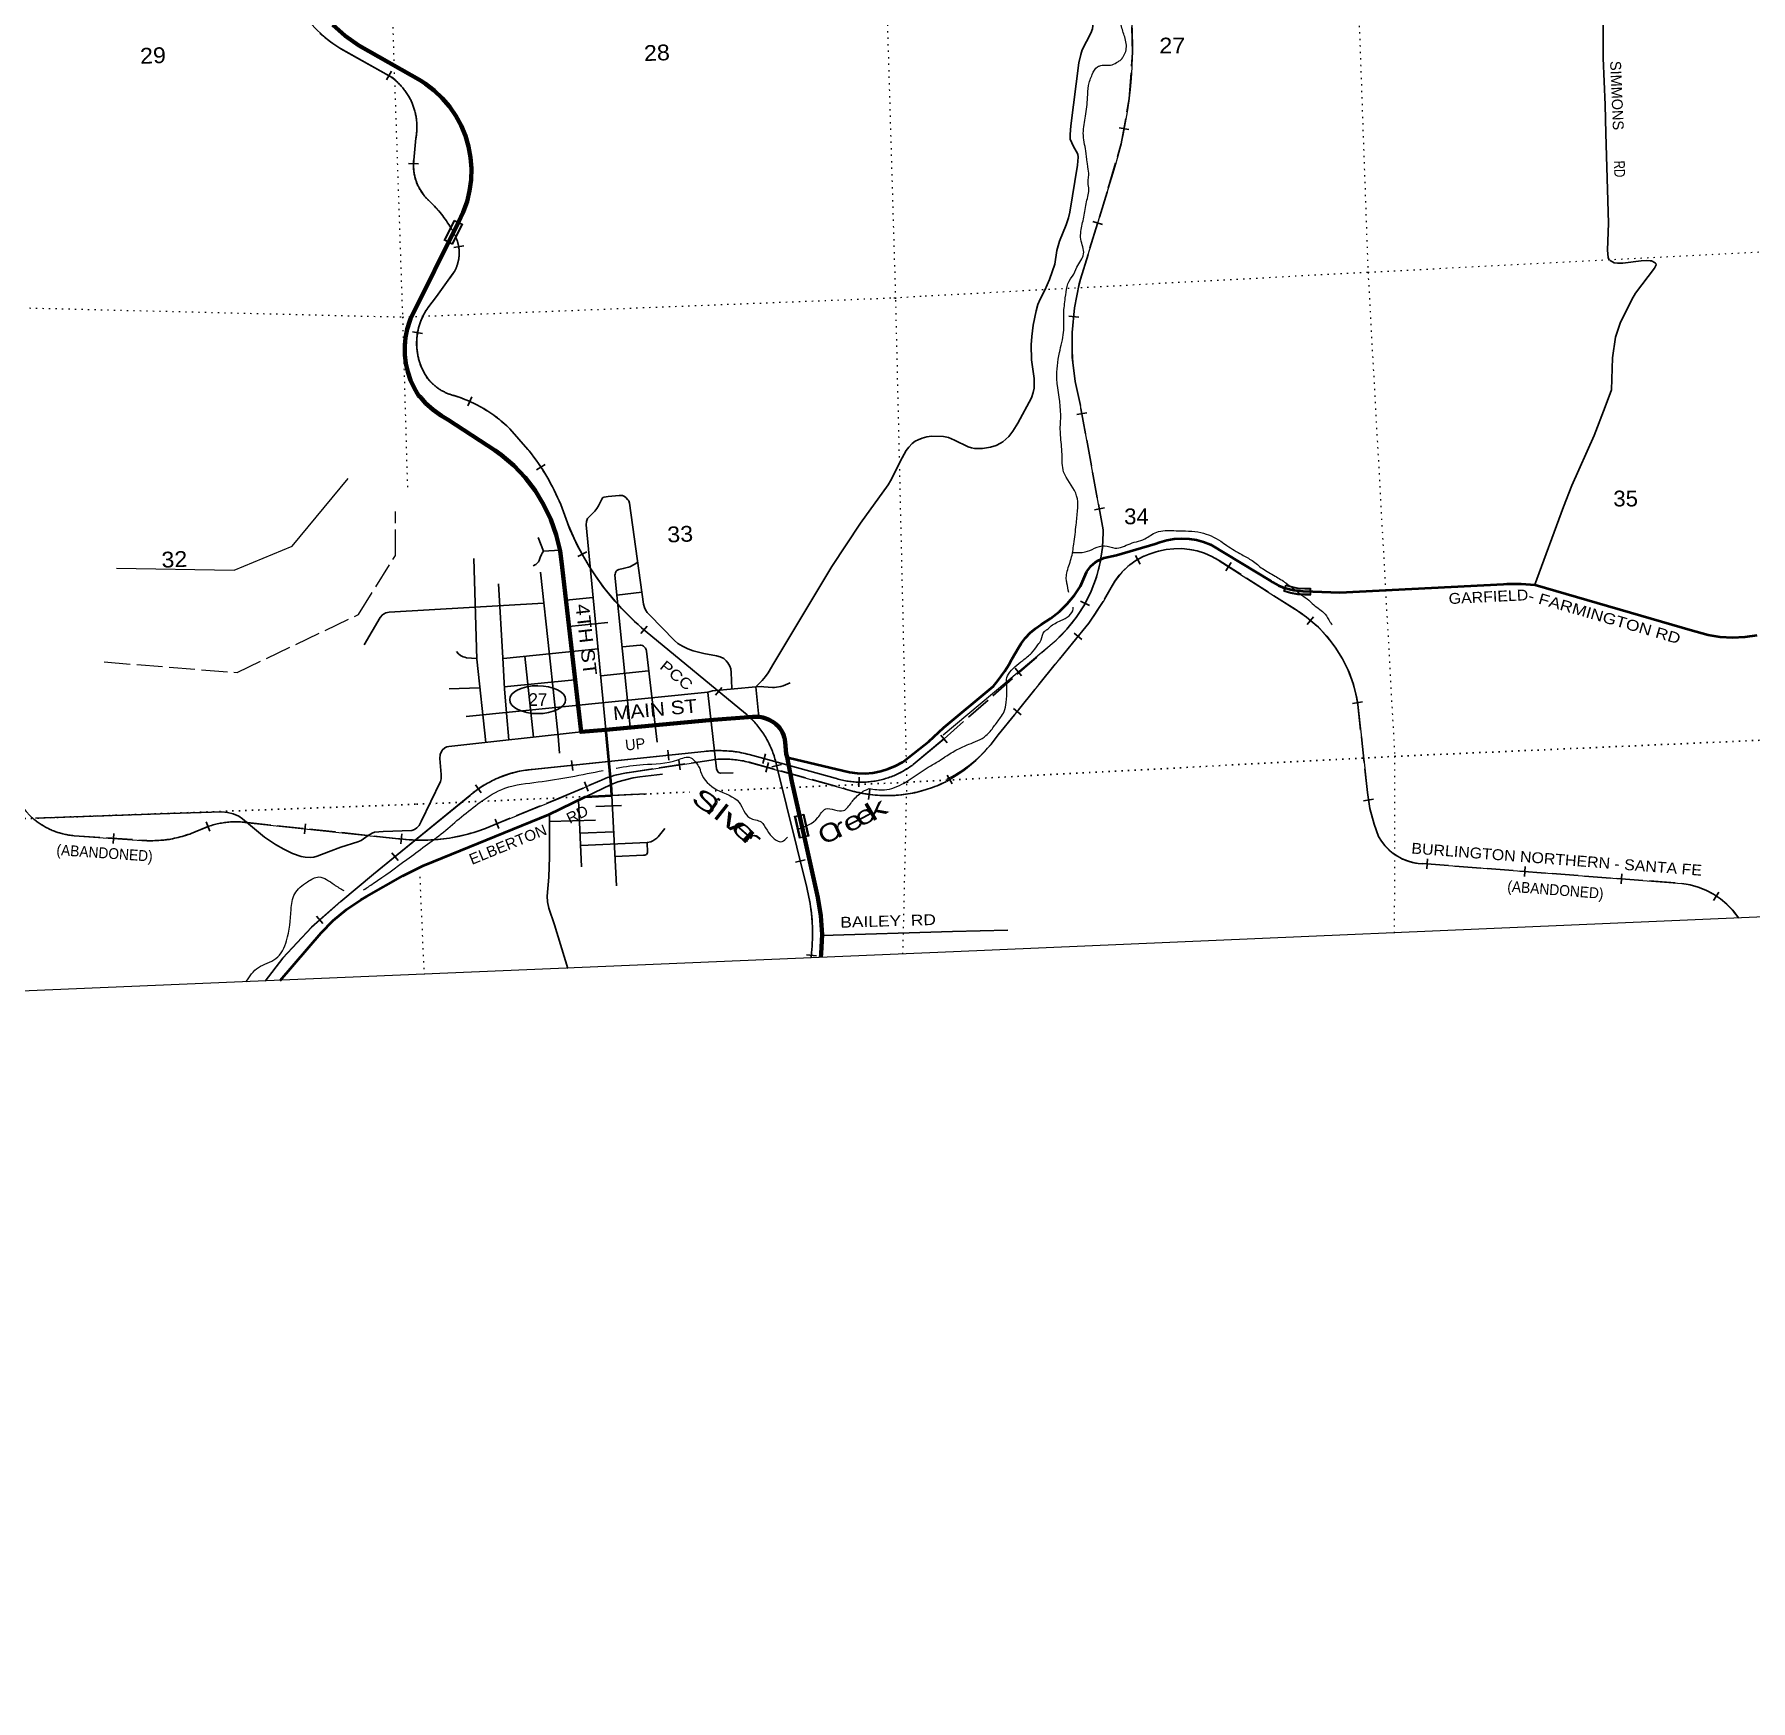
# Model space of a CAD drawing. Header units: feet. Extents: x 745759 to 1002271, y -170898 to 32007.
# Drawn here: x 960788 to 979799, y -170898 to -152439 of the extents above; entities that cross this region are included whole.
import ezdxf
from ezdxf.enums import TextEntityAlignment as Align

# ---------------------------------------------------------------- set-up
doc = ezdxf.new("R2010")
doc.units = ezdxf.units.FT
doc.header["$LTSCALE"] = 48
doc.linetypes.add('DOTTED', pattern=[1.5, 0.3, -1.2])
doc.linetypes.add('LONG_DASHED', pattern=[7.5, 6, -1.5])
for name, color, linetype, lineweight in [('17', 7, 'Continuous', 25), ('23', 7, 'Continuous', 70), ('26', 7, 'Continuous', 40), ('29', 7, 'Continuous', 25), ('34', 7, 'Continuous', 13), ('39', 7, 'Continuous', 13), ('4', 7, 'Continuous', 13), ('59', 7, 'Continuous', 13), ('6', 7, 'DOTTED', 25), ('61', 7, 'Continuous', 13), ('63', 7, 'Continuous', 25), ('7', 7, 'DOTTED', 13)]:
    doc.layers.add(name, color=color, linetype=linetype, lineweight=lineweight)
for name, color, linetype in [('27', 7, 'Continuous'), ('30', 7, 'Continuous'), ('41', 7, 'Continuous')]:
    doc.layers.add(name, color=color, linetype=linetype)

msp = doc.modelspace()

# ---------------------------------------------------------------- linework, layer by layer
at = {"layer": '17'}
msp.add_ellipse((966362.82, -159809.63), major_axis=(-309.24, 1), ratio=0.500121, dxfattribs=at)
at = {"layer": '23'}
for points in [[(967118.3, -160141.98), (966844.48, -160167.58), (966634.27, -158342.91), (966610.54, -158162.34), (966568.07, -157985.24), (966507.31, -157813.56), (966428.95, -157649.16), (966333.83, -157493.86), (966222.99, -157349.35), (966097.66, -157217.21), (965959.2, -157098.9), (965892.35, -157050.07), (965371.14, -156709.19), (965298.89, -156666.47), (965206.35, -156599.72), (965121.29, -156523.67), (965067.31, -156464.14), (965044.67, -156439.17), (965029.79, -156414.14), (964995.7, -156356.77), (964955.64, -156269.74), (964924.89, -156179), (964903.8, -156085.54), (964892.59, -155990.39), (964891.38, -155894.58), (964900.2, -155799.18), (964918.94, -155705.22), (964947.41, -155613.74), (964955.89, -155591.66), (965486.27, -154519.64), (965539.45, -154408.39), (965580.7, -154292.18), (965609.58, -154172.31), (965625.78, -154050.07), (965629.1, -153926.81), (965619.53, -153803.87), (965597.16, -153682.61), (965562.23, -153564.35), (965515.13, -153450.4), (965456.38, -153341.98), (965386.62, -153240.31), (965306.62, -153146.48), (965217.24, -153061.53), (965119.48, -152986.38), (965071.47, -152955.03), (964380.54, -152562.91), (964231.04, -152456.22), (964093.52, -152334.49)], [(969124.61, -160447.11), (969116.83, -160409.17), (969103.15, -160279.3), (969100.51, -160254.19), (969095.55, -160229.3), (969094.95, -160226.28), (969086.47, -160199), (969075.19, -160172.75), (969061.22, -160147.83), (969046.47, -160126.96), (969024.91, -160102.03), (968999.83, -160079.93), (968990.08, -160071.63), (968959.29, -160050.55), (968926.46, -160032.79), (968891.96, -160018.57), (968856.16, -160008.03), (968819.46, -160001.29), (968782.25, -159998.43), (968744.94, -159999.47), (968262.97, -160034.98), (967118.3, -160141.98)], [(969499.03, -162666.38), (969503.42, -162619.52), (969513.01, -162412.27), (969500.88, -162205.15), (969467.17, -162000.43), (969318.7, -161336.88), (969179.54, -160714.96), (969124.61, -160447.11)]]:
    msp.add_lwpolyline(points, dxfattribs=at)
at = {"layer": '26'}
for points in [[(970863.53, -160118.86), (971412.12, -159658.17), (971455.99, -159605.68), (971536.29, -159492.73), (971557.47, -159464.04), (971588.22, -159414.09), (971613.58, -159361.19), (971687.09, -159235.83), (971718.07, -159186.55), (971764.56, -159125.83), (971817.14, -159070.31), (971875.23, -159020.58), (971938.21, -158977.2), (971941.18, -158975.54), (972044.97, -158909.8), (972141.33, -158833.57), (972229.19, -158747.69), (972307.59, -158653.09), (972375.67, -158550.82), (972441.44, -158397.08), (972446.1, -158389.1), (972465.95, -158359.7), (972488.77, -158332.53), (972514.31, -158307.91), (972542.28, -158286.08), (972572.38, -158267.3), (972604.27, -158251.76), (972637.62, -158239.65), (972775.07, -158209.4), (973203.11, -158083.77), (973252.43, -158065.33), (973331.74, -158043.21), (973412.93, -158029.5), (973495.1, -158024.35), (973577.36, -158027.82), (973658.81, -158039.87), (973738.56, -158060.37), (973815.72, -158089.09), (974485.96, -158498.34), (974501.69, -158508.43), (974569.02, -158545.7), (974612.52, -158564.13), (974635.72, -158575.55)], [(979867.4, -159097.65), (979732.72, -159118.44), (979596.6, -159125.04), (979460.54, -159117.37), (979326.03, -159095.53), (979194.53, -159059.74), (979155.21, -159046.09), (977413.14, -158542.08), (977256.27, -158528.76), (977098.87, -158531.9), (977061.49, -158535.08), (975247.78, -158624.75), (974949.94, -158613.68), (974842.15, -158610.84), (974781.46, -158605.65), (974737.38, -158599.42), (974688.63, -158589.56), (974635.72, -158575.55)], [(963510.19, -162920.73), (963966.59, -162393.75), (964098.94, -162256.18), (964244.94, -162133.19), (964403, -162026.14), (964466.41, -161989.6), (964870.85, -161759.36), (965099.38, -161646.3), (965110.35, -161641.61), (966487.44, -161081.06), (966890.55, -160886.35), (967185.91, -160871.43), (967175.81, -160748.57), (967120.67, -160166.98), (967118.3, -160141.98)], [(969124.61, -160447.11), (969148.28, -160452.78), (969816.62, -160612.79), (969903.06, -160623.81), (969990.17, -160625.74), (970077.01, -160618.55), (970162.62, -160602.32), (970246.07, -160577.23), (970326.43, -160543.56), (970402.84, -160501.67), (970420.24, -160490.61), (970694.02, -160272.73), (970863.53, -160118.86)]]:
    msp.add_lwpolyline(points, dxfattribs=at)
at = {"layer": '29'}
for p, q in [((967535.98, -158749.92), (967380.63, -157632.24)), ((966899.05, -157872.74), (967118.3, -160141.98)), ((968980.1, -159404.11), (969620.23, -158335.34)), ((967219.09, -158429.21), (967387.37, -160115.14)), ((966972.28, -158677.11), (966678.24, -158708.72)), ((967239.79, -158651.78), (967516.08, -158620.2)), ((966428.52, -158741.58), (964719.43, -158840.54)), ((967600.9, -158870.49), (967877.29, -159155.31)), ((966709.72, -158997.83), (967139.04, -158954.55)), ((967031.76, -159246.25), (965984.76, -159352.26)), ((967301.06, -159222.5), (967497.14, -159205.81)), ((967569.54, -159272.93), (967685.2, -160278.49)), ((966220.57, -159328.38), (966315.41, -160225.52)), ((967060.77, -159546.57), (967591.76, -159489.64)), ((965719.44, -159678.56), (965381.04, -159689.35)), ((966773.84, -159588.45), (965992.92, -159667.49)), ((968778.96, -159667.22), (968811.53, -159999.47)), ((968247.97, -159728.36), (968343.5, -160574.2)), ((965378.66, -160327.52), (966844.48, -160167.58)), ((966891.2, -160886.04), (967175.81, -160748.57)), ((966816.82, -160921.51), (966846.96, -161662.91)), ((967008.69, -160991.21), (967292.38, -160982.32)), ((967185.91, -160871.43), (967569.62, -160854.22)), ((967185.91, -160871.43), (967235.59, -161872.73)), ((966493.12, -161076.21), (966492.74, -161157.42)), ((966492.74, -161157.42), (967002.78, -161142.6)), ((966831.16, -161288.69), (967203.99, -161273.72)), ((966839.39, -161424.25), (967574.02, -161393.43)), ((967220.33, -161546.86), (967535.44, -161533.36)), ((969512.43, -162422.48), (970959.14, -162379.2)), ((970959.14, -162379.2), (971568.9, -162362.51))]:
    msp.add_line(p, q, dxfattribs=at)
for points in [[(978195.43, -153539.58), (978185.21, -153220.33), (978163.38, -152702.49), (978163.01, -151958.71), (978060.43, -149698.99)], [(972571.57, -151710.67), (972537.94, -151992.36), (972514.15, -152316.1), (972508.2, -152380.37), (972490.36, -152425.59), (972395.19, -152611.27), (972379.72, -152661.26), (972357.12, -152754.09), (972266.71, -153453.94), (972259.57, -153549.16), (972260.17, -153580.08), (972262.55, -153599.12), (972278.6, -153642), (972295.26, -153672.94), (972347.6, -153768.15), (972351.17, -153799.1), (972342.84, -153887.18), (972257.19, -154410.87), (972241.73, -154472.76), (972215.57, -154548.93), (972142.99, -154729.85), (972114.44, -154834.58)], [(978212.69, -154829.52), (978223.37, -154531.6), (978195.43, -153539.58)], [(970725.89, -156890.64), (970857.03, -156893.65), (970912.94, -156905.55), (970980.75, -156936.49), (971133.02, -157007.91), (971169.9, -157019.81), (971203.21, -157026.95), (971290.05, -157026.95), (971379.27, -157012.67), (971442.32, -156993.62), (971491.09, -156969.82), (971514.88, -156953.16), (971580.31, -156893.65), (971624.33, -156836.52), (971680.24, -156746.06), (971831.32, -156465.17), (971851.54, -156408.04), (971862.25, -156358.06), (971861.06, -156250.93), (971832.51, -156046.21), (971827.75, -155879.59), (971834.89, -155786.76), (971851.54, -155660.59), (971883.67, -155501.1), (971902.7, -155432.07), (971927.68, -155374.93), (971980.02, -155274.96), (972032.36, -155155.94), (972089.46, -154984.55), (972114.44, -154834.58)], [(978186.87, -156567.34), (978258.19, -156378.26), (978267.7, -156021.2), (978301.01, -155792.68), (978353.36, -155640.33), (978480.65, -155376.09), (978524.66, -155307.07), (978734.03, -155030.94), (978751.88, -154992.84), (978748.31, -154978.57), (978739.98, -154969.04), (978701.92, -154950), (978685.26, -154947.61), (978648.38, -154945.24), (978586.52, -154950), (978381.91, -154973.81), (978323.62, -154973.8), (978286.74, -154969.05), (978242.73, -154945.23), (978226.07, -154928.57), (978220.12, -154911.92), (978212.69, -154829.52)], [(977403.19, -158544.47), (977725.26, -157674.09), (977725.18, -157672.08), (977816.6, -157437.5), (978064.37, -156881.48), (978186.87, -156567.34)], [(969620.23, -158335.34), (969939.76, -157856.17), (970244.98, -157429.27), (970271.45, -157384.87), (970400.7, -157130.13), (970445.86, -157049.89), (970472.33, -157011.72), (970509.7, -156970.43), (970542.4, -156947.06), (970578.22, -156930.7), (970623.38, -156912.79), (970671.65, -156899.54), (970725.44, -156891.28)], [(966899.05, -157872.74), (966902.41, -157834.74), (966916.42, -157803.58), (966958.47, -157759.95), (966997.4, -157721), (967019.2, -157692.96), (967037.89, -157661.8), (967072.15, -157587.01), (967086.16, -157571.43), (967098.62, -157565.2), (967142.22, -157558.97), (967266.8, -157546.5), (967304.17, -157549.62), (967324.41, -157560.52), (967338.43, -157569.87), (967363.34, -157594.8), (967372.69, -157608.82), (967380.63, -157632.24)], [(966429.22, -158165.15), (966413.06, -158185.87), (966404.1, -158199.7), (966389.31, -158235.54), (966379.19, -158269.04), (966376.86, -158275.46), (966370.63, -158283.25), (966357.39, -158297.08), (966343.38, -158310.51), (966333.25, -158317.34), (966327.03, -158321.03), (966313.01, -158325.9)], [(966608.26, -158154.26), (966429.22, -158165.15), (966368.79, -158014.45)], [(965656.25, -158247.16), (965687.52, -159362.41), (965789.32, -160283.31)], [(967219.09, -158429.21), (967220.09, -158417.84), (967223.2, -158406.15), (967229.43, -158393.69), (967234.11, -158387.06), (967240.33, -158379.67), (967247.34, -158373.44), (967254.34, -158369.54), (967263.7, -158366.81), (967310.41, -158357.46), (967369.58, -158343.05), (967385.16, -158337.21), (967431.87, -158310.72), (967471.34, -158284.89)], [(965929.13, -158528.23), (965978.49, -159346.47), (965994.4, -159688.44), (966017.41, -159957.56), (966045.09, -160253.98)], [(966394.45, -158398.34), (966493.92, -159311.28), (966588.88, -160212.3), (966604.6, -160401.11)], [(964719.43, -158840.54), (964682.58, -158847.66), (964656.1, -158861.68), (964643.65, -158869.47), (964618.73, -158897.52), (964439.65, -159201.34)], [(967600.9, -158870.49), (967576.68, -158842.79), (967558.01, -158815.52), (967545.54, -158787.48), (967535.98, -158749.92)], [(965685.19, -159354.44), (965573.32, -159344.28), (965556.19, -159340.39), (965539.06, -159334.94), (965523.49, -159327.93), (965507.92, -159318.58), (965487.67, -159300.66), (965464.31, -159275.73)], [(967497.14, -159205.81), (967509.74, -159206.6), (967522.98, -159209.71), (967536.21, -159217.5), (967546.33, -159227.63), (967555.68, -159238.53), (967562.31, -159249.23), (967565.02, -159253.34), (967569.54, -159272.93)], [(967877.29, -159155.31), (967916.94, -159187.51), (967966.77, -159218.67), (968025.95, -159248.27), (968083.56, -159266.97), (968201.91, -159296.57), (968343.62, -159323.06), (968382.55, -159333.96), (968424.59, -159354.22), (968451.07, -159379.15), (968469.75, -159402.52), (968490, -159439.91), (968500.9, -159466.4), (968507.12, -159510.02), (968514.91, -159686.08)], [(968980.1, -159404.11), (968915.11, -159512.36), (968887.08, -159554.43), (968849.71, -159596.5), (968778.96, -159667.22)], [(965570.49, -159996), (968246.44, -159727.3), (968298.15, -159713.09), (968778.78, -159667.39)], [(968778.78, -159667.39), (968840.36, -159664.27), (968866.83, -159666.61), (968965.72, -159673.62), (968985.96, -159673.62), (969006.98, -159671.28), (969057.59, -159661.93), (969082.51, -159654.92), (969106.64, -159646.35), (969158.03, -159623.76)], [(962863.1, -161051.72), (962928.52, -161058.31), (962990.81, -161073.12), (963051.54, -161100.37), (963093.58, -161129.21), (963249.3, -161260.08), (963338.06, -161330.96), (963457.96, -161413.53), (963551.39, -161465.73), (963647.93, -161513.24), (963744.48, -161546.75), (963788.08, -161555.31), (963842.58, -161558.42), (963884.62, -161555.31), (963922, -161543.63), (964046.57, -161496.89), (964183.6, -161443.92), (964370.46, -161384.72), (964406.28, -161369.12), (964485.69, -161313.05), (964529.3, -161289.66), (964557.32, -161278.77), (964650.75, -161269.42), (964968.41, -161256.96), (964999.56, -161249.15), (965024.47, -161228.92), (965049.39, -161202.41), (965074.3, -161160.37), (965286.07, -160714.78), (965292.31, -160687.5), (965292.3, -160640), (965279.85, -160462.39), (965282.97, -160417.97), (965305.43, -160369.85), (965332.8, -160344.75), (965358.37, -160332.46), (965378.66, -160327.52)], [(967175.81, -160748.57), (967251.24, -160719.82), (967321.32, -160699.57), (967420.98, -160676.2), (967495.72, -160665.29), (967744.87, -160635.69)], [(968343.5, -160574.2), (968350.62, -160594.8), (968363.08, -160611.55), (968374.76, -160619.73), (968391.11, -160624.01), (968526.59, -160620.9)], [(960798.82, -161122.73), (962289.87, -161071.87), (962863.1, -161051.72)], [(966492.74, -161157.42), (966494.45, -161552.19), (966485.11, -161776.54), (966469.54, -161985.31), (966472.66, -162049.96), (966488.22, -162119.3), (966550.51, -162303.14), (966696.05, -162785.61)], [(967574.02, -161393.43), (967580.58, -161501.16), (967576.69, -161512.85), (967567.35, -161523.75), (967549.44, -161530.76), (967535.44, -161533.36)], [(967574.02, -161393.43), (967614.84, -161382.75), (967638.2, -161373.41), (967661.56, -161360.16), (967681.02, -161344.58), (967696.59, -161329), (967769.78, -161237.08)]]:
    msp.add_lwpolyline(points, dxfattribs=at)
at = {"layer": '34'}
for p, q in [((964746.15, -152914.01), (964182.57, -152598.04)), ((964990.56, -153832.6), (965015.78, -153588.37)), ((972376.11, -155153.47), (972684.78, -154142.88)), ((972626.92, -157928.33), (972375.39, -156550.63)), ((966256.53, -157037.39), (966055.4, -156809.16)), ((973911.01, -158270.49), (974750.82, -158808.11)), ((968666.5, -159962.91), (967554.67, -159045.64)), ((975445.73, -159861.73), (975553.42, -160838.72)), ((970863.43, -160242.4), (970522.26, -160526.66)), ((968207.97, -160383.44), (966299.99, -160581.87)), ((967352.9, -160620.51), (968283.86, -160478.96)), ((968703.85, -160504.34), (969749.16, -160792.3)), ((969343.76, -161889.61), (969009.97, -160535.49)), ((961227.18, -161317.11), (962035.01, -161372.08)), ((962525.67, -161292.41), (962720.88, -161213.09))]:
    msp.add_line(p, q, dxfattribs=at)
at = {"layer": '34', "lineweight": 25}
for p, q in [((964743.06, -152847.95), (964688.97, -152944.43)), ((965041.39, -153873.85), (964930.81, -153871.27)), ((965544.33, -154781.99), (965435.06, -154799.15)), ((965085.94, -155754.82), (964976.96, -155735.91)), ((965635.42, -156455.03), (965589.85, -156555.82)), ((966444.15, -157203.68), (966351.18, -157263.61)), ((966906.75, -158172.56), (966809.51, -158225.28)), ((967576.34, -158993.86), (967504.79, -159078.21)), ((968404.36, -159673.9), (968333.97, -159759.22)), ((970828.34, -160202), (970899.14, -160286.98)), ((967805.28, -160368.91), (967816.73, -160478.92)), ((968885.1, -160408.68), (968856.1, -160515.42)), ((966739.1, -160482.41), (966750.54, -160592.43)), ((969063.58, -160528.61), (968956.18, -160555.08)), ((965674.38, -160751.38), (965737.56, -160842.17)), ((969923.69, -160666.25), (969921.86, -160776.84)), ((964747.95, -161507.15), (964817.89, -161592.84)), ((969325.75, -161582.1), (969218.35, -161608.57)), ((963912.06, -162207.44), (963984.89, -162290.69)), ((969451.41, -162648.15), (969341.66, -162634.4))]:
    msp.add_line(p, q, dxfattribs=at)
for points in [[(965022.14, -153399.45), (965020.85, -153387.42), (965019.4, -153375.42), (965017.64, -153363.45), (965015.74, -153351.49), (965013.65, -153339.62), (965011.33, -153327.74), (965008.79, -153315.92), (965006.02, -153304.09), (965003.14, -153292.37), (964999.94, -153280.68), (964996.58, -153269.06), (964993.05, -153257.47), (964989.33, -153246.03), (964985.31, -153234.55), (964981.19, -153223.18), (964976.81, -153211.92), (964972.32, -153200.72), (964967.53, -153189.54), (964962.61, -153178.53), (964960.46, -153173.87), (964954.55, -153162.25), (964948.39, -153150.82), (964942.02, -153139.47), (964935.5, -153128.14), (964928.74, -153117.01), (964921.82, -153106.04), (964914.72, -153095.08), (964907.41, -153084.32), (964899.92, -153073.71), (964892.19, -153063.15), (964884.33, -153052.82), (964876.34, -153042.56), (964868.08, -153032.42), (964859.69, -153022.53), (964851.1, -153012.73), (964842.41, -153003.06), (964833.45, -152993.54), (964824.43, -152984.21), (964815.13, -152975.02), (964805.77, -152966.02), (964796.22, -152957.13), (964786.53, -152948.47), (964776.67, -152939.98), (964766.71, -152931.62), (964756.53, -152923.46), (964746.24, -152915.44), (964745.55, -152914.94), (964182.01, -152598.99), (964159.57, -152585.13), (964137.59, -152570.84), (964115.85, -152556.17), (964094.13, -152541.17), (964072.86, -152525.72), (964051.94, -152509.98), (964031.06, -152493.88), (964010.61, -152477.36), (963990.54, -152460.54), (963970.57, -152443.23), (963951.09, -152425.71)], [(965394.1, -154571.41), (965390.53, -154565.46), (965378.03, -154545.62), (965365.24, -154525.9), (965352.18, -154506.46), (965338.66, -154487.15), (965324.77, -154468.24), (965310.69, -154449.52), (965296.15, -154430.92), (965281.42, -154412.71), (965266.34, -154394.71), (965250.78, -154377.01), (965235.15, -154359.6), (965219.13, -154342.4), (965202.67, -154325.5), (965186.11, -154308.89), (965169.28, -154292.59), (965151.99, -154276.58), (965151.47, -154276.09), (965144.78, -154269.55), (965138.18, -154262.79), (965131.68, -154256), (965125.36, -154249.07), (965119.1, -154242.07), (965112.97, -154234.89), (965107.01, -154227.66), (965101.16, -154220.34), (965095.38, -154212.85), (965089.83, -154205.3), (965084.34, -154197.68), (965079.03, -154189.93), (965073.78, -154182.07), (965068.75, -154174.18), (965063.85, -154166.14), (965059.06, -154158.06), (965054.38, -154149.88), (965049.93, -154141.63), (965045.55, -154133.26), (965041.33, -154124.86), (965037.28, -154116.37), (965033.41, -154107.85), (965029.65, -154099.22), (965026, -154090.55), (965022.57, -154081.8), (965019.27, -154073.02), (965016.13, -154064.13), (965013.1, -154055.2), (965010.3, -154046.24), (965007.6, -154037.25), (965005.08, -154028.22), (965002.72, -154019.09), (965000.53, -154009.98), (964998.45, -154000.77), (964996.59, -153991.58), (964994.85, -153982.3), (964993.31, -153973.04), (964991.9, -153963.75), (964990.65, -153954.47), (964989.57, -153945.08), (964988.69, -153935.74), (964987.93, -153926.4), (964987.34, -153916.97), (964986.91, -153907.61), (964986.64, -153898.21), (964986.59, -153888.78), (964986.64, -153879.42), (964986.86, -153870.01), (964987.3, -153860.58), (964987.84, -153851.22), (964988.54, -153841.87), (964989.47, -153832.49), (965014.69, -153588.22), (965016.03, -153580.3), (965017.96, -153568.37), (965019.63, -153556.34), (965021.05, -153544.38), (965022.28, -153532.34), (965023.35, -153520.3), (965024.17, -153508.18), (965024.81, -153496.14), (965025.19, -153484), (965025.39, -153471.95), (965025.39, -153459.82), (965025.15, -153447.75), (965024.69, -153435.67), (965024.08, -153423.61), (965023.18, -153411.52), (965022.13, -153399.43)], [(965047.52, -156045.91), (965044.44, -156034.37), (965041.54, -156022.8), (965038.79, -156011.18), (965036.28, -155999.57), (965034, -155987.8), (965031.87, -155976.07), (965030.02, -155964.31), (965028.27, -155952.54), (965026.8, -155940.64), (965025.54, -155928.82), (965024.45, -155916.98), (965023.56, -155905.02), (965022.97, -155893.13), (965022.47, -155881.24), (965022.26, -155869.31), (965022.19, -155857.32), (965022.37, -155845.45), (965022.79, -155833.51), (965023.36, -155821.62), (965024.12, -155809.69), (965025.18, -155797.83), (965026.38, -155785.91), (965027.78, -155774.07), (965029.42, -155762.25), (965031.27, -155750.51), (965033.31, -155738.76), (965035.5, -155727.02), (965037.99, -155715.36), (965040.62, -155703.74), (965043.5, -155692.14), (965046.54, -155680.57), (965049.82, -155669.12), (965053.26, -155657.71), (965056.9, -155646.37), (965060.77, -155635.06), (965064.81, -155623.89), (965069.05, -155612.68), (965073.49, -155601.65), (965078.12, -155590.61), (965082.97, -155579.74), (965087.96, -155568.9), (965093.12, -155558.19), (965098.52, -155547.5), (965104.13, -155537), (965109.85, -155526.57), (965115.81, -155516.17), (965121.89, -155505.95), (965128.17, -155495.81), (965134.71, -155485.78), (965141.3, -155475.91), (965146.71, -155468.12), (965243.15, -155342.39), (965336.15, -155215.19), (965427, -155086.3), (965442.04, -155065.11), (965445.54, -155058.54), (965448.9, -155051.88), (965452.16, -155045.15), (965455.35, -155038.34), (965458.37, -155031.5), (965461.25, -155024.62), (965464.09, -155017.67), (965466.75, -155010.68), (965469.27, -155003.66), (965471.71, -154996.54), (965473.99, -154989.44), (965476.2, -154982.29), (965478.25, -154975.07), (965480.15, -154967.86), (965481.94, -154960.58), (965483.63, -154953.3), (965485.17, -154945.95), (965486.6, -154938.63), (965487.86, -154931.22), (965489.02, -154923.86), (965490.07, -154916.43), (965490.96, -154909.01), (965491.71, -154901.57), (965492.37, -154894.13), (965492.86, -154886.63), (965493.26, -154879.14), (965493.5, -154871.67), (965493.64, -154864.19), (965493.59, -154856.71), (965493.45, -154849.22), (965493.19, -154841.77), (965492.8, -154834.29), (965492.25, -154826.83), (965491.57, -154819.34), (965490.81, -154811.91), (965489.86, -154804.48), (965488.79, -154797.06), (965487.63, -154789.66), (965486.33, -154782.33), (965484.85, -154774.95), (965483.31, -154767.63), (965481.58, -154760.36), (965479.79, -154753.11), (965477.83, -154745.85), (965475.76, -154738.68)], [(965475.76, -154738.68), (965473.56, -154731.55), (965471.24, -154724.4), (965468.76, -154717.35), (965466.22, -154710.33), (965463.51, -154703.34), (965460.7, -154696.37), (965458.8, -154691.92)], [(966565.3, -157529.2), (966546.32, -157490.44), (966526.55, -157451.67), (966506.22, -157413.6), (966485.43, -157375.68), (966463.68, -157338.07), (966441.38, -157301.15), (966418.36, -157264.44), (966394.95, -157228.13), (966370.58, -157192.11), (966345.9, -157156.72), (966320.28, -157121.63), (966294.32, -157087.15), (966267.65, -157052.9), (966255.69, -157038.1), (966054.6, -156809.92), (966038.83, -156794.59), (966019.67, -156776.53), (966000.1, -156758.81), (965980.29, -156741.33), (965960.17, -156724.4), (965939.81, -156707.7), (965919.18, -156691.4), (965898.13, -156675.44), (965876.95, -156659.91), (965855.38, -156644.59), (965833.66, -156629.85), (965811.55, -156615.32), (965789.26, -156601.35), (965766.75, -156587.62), (965744.1, -156574.34), (965721.04, -156561.41), (965697.8, -156549.05), (965674.47, -156536.98), (965650.73, -156525.26), (965627, -156514.01), (965603, -156503.16), (965578.67, -156492.83), (965554.4, -156482.84), (965529.86, -156473.25), (965505, -156464.19), (965480.18, -156455.45), (965455.25, -156447.16), (965430.01, -156439.4), (965426.31, -156438.39), (965417.18, -156435.83), (965408.15, -156433.05), (965399.1, -156430.14), (965390.13, -156427.11), (965381.22, -156423.87), (965372.41, -156420.49), (965363.61, -156416.98), (965354.87, -156413.34), (965346.23, -156409.48), (965337.64, -156405.51), (965329.1, -156401.36), (965320.62, -156397.09), (965312.28, -156392.65), (965303.99, -156388.1), (965295.78, -156383.4), (965287.65, -156378.52), (965279.63, -156373.53), (965271.64, -156368.4), (965263.8, -156363.13), (965255.99, -156357.7), (965248.35, -156352.14), (965240.76, -156346.47), (965233.3, -156340.69), (965225.89, -156334.74), (965218.66, -156328.65), (965211.5, -156322.49), (965204.42, -156316.13), (965197.49, -156309.73), (965190.65, -156303.18), (965183.95, -156296.44), (965177.37, -156289.69), (965170.88, -156282.79), (965164.53, -156275.71), (965158.29, -156268.62), (965152.18, -156261.41), (965146.19, -156254), (965143.46, -156250.12), (965136.75, -156240.21), (965130.23, -156230.26), (965123.88, -156220.12), (965117.73, -156209.94), (965111.7, -156199.61), (965105.91, -156189.21), (965100.31, -156178.69), (965094.85, -156168.11), (965089.6, -156157.37), (965084.5, -156146.56), (965079.63, -156135.68), (965074.9, -156124.73), (965070.46, -156113.66), (965066.15, -156102.54), (965062.03, -156091.38), (965058.1, -156080.12), (965054.4, -156068.78), (965050.89, -156057.33), (965047.52, -156045.91)], [(969390.83, -162670.99), (969397.1, -162612.32), (969400.36, -162576.17), (969403.13, -162539.73), (969405.08, -162503.5), (969406.53, -162466.96), (969407.17, -162430.63), (969407.35, -162394.19), (969406.93, -162357.91), (969405.8, -162321.39), (969403.85, -162285.06), (969401.51, -162248.85), (969398.45, -162212.38), (969394.85, -162176.27), (969390.57, -162140.12), (969385.44, -162103.96), (969379.96, -162068.12), (969373.83, -162032.22), (969366.82, -161996.33), (969359.47, -161960.74), (969351.51, -161925.31), (969342.69, -161889.87), (969008.9, -160535.75), (969008.63, -160534.62), (969004.87, -160517.81), (969000.74, -160500.43), (968996.33, -160483.09), (968991.49, -160465.93), (968986.44, -160448.72), (968981.1, -160431.67), (968975.42, -160414.73), (968969.46, -160397.96), (968963.2, -160381.21), (968956.74, -160364.55), (968949.86, -160348.08), (968942.76, -160331.7), (968935.32, -160315.41), (968927.66, -160299.22), (968919.67, -160283.29), (968911.46, -160267.43), (968902.98, -160251.75), (968894.14, -160236.17), (968885.11, -160220.84), (968875.78, -160205.51), (968866.2, -160190.51), (968856.32, -160175.53), (968846.18, -160160.86), (968835.83, -160146.28), (968825.28, -160131.95), (968814.38, -160117.72), (968803.23, -160103.79), (968791.93, -160090.03), (968780.28, -160076.36), (968768.5, -160062.99), (968756.47, -160049.81), (968744.08, -160036.86), (968731.63, -160024.14), (968718.92, -160011.59), (968705.86, -159999.28), (968692.75, -159987.2), (968679.44, -159975.35), (968665.79, -159963.75), (967553.96, -159046.48), (967513.95, -159012.54), (967474.93, -158977.87), (967436.49, -158942.51), (967398.21, -158906.49), (967360.93, -158869.76), (967324.46, -158832.52), (967288.14, -158794.63), (967252.81, -158756.02), (967218.31, -158716.9), (967184.15, -158676.91), (967151.02, -158636.61), (967118.28, -158595.86), (967086.31, -158554.18), (967055.38, -158512.2), (967025.03, -158469.53), (966995.29, -158426.6), (966966.32, -158382.74), (966938.2, -158338.81), (966910.85, -158293.97), (966884.34, -158249.04), (966858.41, -158203.43), (966833.52, -158157.52), (966809.43, -158111.1), (966785.96, -158064.42), (966763.49, -158017.01), (966741.65, -157969.35), (966720.83, -157921.37), (966700.62, -157873.12), (966692.09, -157851.31), (966678.79, -157809.95), (966664.63, -157769.16), (966649.76, -157728.58), (966634.34, -157687.93), (966618.04, -157647.81), (966601.12, -157608.15), (966583.65, -157568.4), (966565.3, -157529.2)], [(970864.13, -160243.25), (970522.94, -160527.52), (970509.88, -160537.35), (970496.44, -160547.07), (970482.84, -160556.65), (970469.15, -160565.89), (970455.12, -160574.93), (970441.06, -160583.75), (970426.82, -160592.22), (970412.51, -160600.58), (970397.9, -160608.63), (970383.29, -160616.39), (970368.54, -160623.89), (970353.55, -160631.23), (970338.51, -160638.15), (970323.39, -160644.95), (970308.09, -160651.4), (970292.63, -160657.68), (970277.2, -160663.59), (970261.57, -160669.23), (970245.89, -160674.65), (970230.08, -160679.84), (970214.21, -160684.61), (970198.2, -160689.22), (970182.16, -160693.54), (970166.04, -160697.52), (970149.92, -160701.21), (970133.67, -160704.66), (970117.38, -160707.89), (970101.03, -160710.72), (970084.65, -160713.32), (970068.17, -160715.6), (970051.65, -160717.66), (970035.16, -160719.35), (970018.65, -160720.81), (970002.12, -160721.98), (969985.5, -160722.81), (969968.96, -160723.38), (969952.29, -160723.7), (969935.75, -160723.67), (969919.08, -160723.39), (969902.52, -160722.75), (969885.93, -160721.91), (969869.42, -160720.79), (969852.82, -160719.33), (969836.34, -160717.52), (969819.92, -160715.52), (969803.39, -160713.2), (969787.05, -160710.64), (969770.69, -160707.76), (969754.36, -160704.51), (969738.18, -160701.09), (969722, -160697.38), (969705.84, -160693.27), (969689.83, -160689.02), (969673.9, -160684.49), (969658.02, -160679.58), (968950.58, -160483.52), (968705.31, -160416.87), (968684.05, -160411.45), (968661.77, -160406.24), (968639.53, -160401.43), (968617.06, -160396.9), (968594.67, -160392.9), (968572.05, -160389.2), (968549.5, -160386), (968526.84, -160383.08), (968504.24, -160380.55), (968481.43, -160378.46), (968458.68, -160376.87), (968435.97, -160375.55), (968413.05, -160374.64), (968390.3, -160374.11), (968367.48, -160373.99), (968344.6, -160374.4), (968321.86, -160375.05), (968299.06, -160376.11), (968276.19, -160377.71), (968253.48, -160379.55), (968230.83, -160381.77), (968208.09, -160384.53), (966300.09, -160582.97), (966290.27, -160583.79), (966269.12, -160586.09), (966247.86, -160588.65), (966226.75, -160591.56), (966205.7, -160594.9), (966184.79, -160598.61), (966163.85, -160602.66), (966142.97, -160606.97), (966122.23, -160611.82), (966101.55, -160616.93), (966080.92, -160622.48), (966060.36, -160628.29), (966040.03, -160634.55), (966019.76, -160641.08), (965999.63, -160647.97), (965979.56, -160655.29), (965959.72, -160662.89), (965939.85, -160670.84), (965920.31, -160679.16)], [(965920.31, -160679.16), (965900.74, -160687.82), (965881.47, -160696.85), (965862.28, -160706.16), (965843.33, -160715.74), (965824.43, -160725.75), (965805.84, -160736.14), (965787.41, -160746.71), (965769.03, -160757.72), (965750.99, -160768.93), (965733.09, -160780.5), (965715.41, -160792.52), (965697.99, -160804.65), (965680.7, -160817.12), (965663.65, -160830.06), (965646.84, -160843.1), (965630.28, -160856.43), (965613.92, -160870.21), (964546.08, -161741.8), (964184.43, -162046.8), (963858.21, -162332.18), (963540.25, -162671.61), (963343.97, -162927.77)]]:
    msp.add_lwpolyline(points, dxfattribs=at)
at = {"layer": '34', "linetype": 'LONG_DASHED'}
msp.add_lwpolyline([(961562.39, -159392.07), (963033.23, -159508.96), (964377.44, -158866.07), (964786.55, -158213.45), (964786.55, -157726.41)], dxfattribs=at)
at = {"layer": '34'}
for points in [[(971463.02, -160201.06), (972287.45, -159183.31), (972467.77, -158963.51)], [(970852.49, -160197.67), (972107.46, -159149.81), (972109.39, -159147.73)], [(969658.33, -160678.52), (968950.87, -160482.46), (968705.59, -160415.81)], [(965793.27, -161233.89), (966600.87, -160903.09), (967052.54, -160709.04)], [(965613.22, -160869.36), (964545.38, -161740.95), (964183.71, -162045.97), (963857.44, -162331.39), (963539.41, -162670.9), (963356.07, -162910.17)], [(963119.61, -161168.67), (964821.12, -161350.77), (964837.52, -161351.55)], [(976159.91, -161628.27), (976163.85, -161626.11), (979035.55, -161846.81), (979037.48, -161844.73)]]:
    msp.add_lwpolyline(points, dxfattribs=at)
for centre, radius, start, end in [((964966.08, -151313.16), 1504.93, 185.84621, 238.62552), ((968089.95, -152545.25), 4864.65, 340.82731, 4.28964), ((964293.67, -153508.62), 747.2, 26.65733, 52.73033), ((964332.28, -153466.8), 694.23, 349.91512, 25.00237), ((965525.25, -153888.19), 537.58, 174.06387, 226.13606), ((964243.34, -155269.71), 1347.19, 25.80359, 47.54295), ((965064.78, -154861.19), 429.94, 331.59915, 24.44069), ((957995.45, -149917.85), 9053.51, 322.18429, 325.34723), ((974881.95, -155853.34), 2601.74, 164.39518, 195.54577), ((965705.63, -155861.43), 682.34, 144.86766, 215.05476), ((965569.97, -155915.19), 541.46, 218.64556, 255.05398), ((964994.68, -157884.93), 1510.76, 45.40369, 73.24043), ((964326.3, -158597.19), 2481.69, 17.49995, 38.94143), ((969480.55, -156748.82), 2997.4, 201.57327, 230.02012), ((971027.89, -157969.51), 1599.56, 312.44766, 1.47506), ((973408.97, -158932.37), 783.9, 102.41619, 152.35659), ((973460.66, -158962.79), 825.89, 56.95576, 105.4664), ((970014.92, -157155.92), 3046.94, 323.61214, 332.37628), ((973987.41, -160067.59), 1472.78, 8.03485, 58.77846), ((968007.43, -160747.51), 1024.69, 12.00574, 49.96949), ((970238.75, -159349.21), 1491.47, 296.28893, 325.16964), ((968373.37, -161681.87), 1308.93, 75.29685, 97.25944), ((966406.18, -161799.58), 1222.33, 94.98382, 130.44573), ((967493.02, -161649.68), 1038.67, 97.75301, 115.09253), ((968429.81, -161551.53), 1082.46, 75.33503, 97.74871), ((969944.38, -159772.47), 950.12, 252.4784, 307.4606), ((961292.77, -160527.88), 791.95, 194.51654, 265.24945), ((970230.09, -159390.8), 1481.71, 251.06004, 296.1853), ((977250.6, -160670.06), 1705.54, 185.67508, 202.64207), ((963020.96, -162094.94), 931.51, 83.92095, 108.79273), ((962083.02, -160117), 1256, 267.80956, 290.63615), ((965081.53, -159393), 1973.69, 262.89842, 291.13804), ((976187.64, -161045.65), 583.28, 208.80012, 267.27524), ((967321.2, -162405.37), 2087.28, 352.78505, 14.30587), ((978930.87, -162728.8), 888.18, 34.05902, 83.23171)]:
    msp.add_arc(centre, radius, start, end, dxfattribs=at)
at = {"layer": '39'}
for points in [[(972245.2, -158621.39), (972225.91, -158520.21), (972218.06, -158472.26), (972223.62, -158407.72), (972271.68, -158247.12), (972301.62, -158085.19), (972327.56, -157871.13), (972343.47, -157709.72), (972347.02, -157645.26), (972322.28, -157523.56), (972188.67, -157285.29), (972171.11, -157088.94), (972155.1, -156880.47), (972151.87, -156796.16), (972156.59, -156657.28), (972115.16, -156256.77), (972142.11, -155964.28), (972187.79, -155741.45), (972189.82, -155532.31), (972207.27, -155358.78), (972282.57, -155122.78), (972286.42, -155118.62), (972334.87, -155020.32), (972409.53, -154872.8), (972379.17, -154709.09), (972379.87, -154622.63), (972411.98, -154464.63), (972441.61, -154294.66), (972467.85, -154140.91), (972458.84, -154062.84), (972467.2, -154002.23), (972457.68, -153908.93), (972450.07, -153855.62), (972434.84, -153731.86), (972406.54, -153536.1), (972431.32, -153344.2), (972453.56, -153138.32), (972464.6, -153007.25), (972506.03, -152883.08), (972565.03, -152798.46), (972600.66, -152785.07), (972654.72, -152781.05), (972726.83, -152776.35), (972787.83, -152743.92), (972821.15, -152722.58), (972847.91, -152687.41), (972875.83, -152630.08), (972870.3, -152485.55), (972831.14, -152354.33), (972810.1, -152276.72), (972727.21, -152209.44), (972690.27, -152188.71), (972661.05, -152159.64), (972641.32, -152011.62), (972686.99, -151893.32), (972718.85, -151833.84), (972760.73, -151773.98), (972802.54, -151712.12), (972827.92, -151588.55), (972806.03, -151488.85), (972810.13, -151386.17), (972817.16, -151359.78), (972860.5, -151285.79), (972891.74, -151262.52), (972939.02, -151238.64), (972958.53, -151223.84), (972988.22, -151212.69), (973042.75, -151116.17), (973085.34, -150969.85)], [(972293.13, -158177.97), (972427.46, -158172.97), (972532.35, -158132.88), (972641.7, -158104.68), (972757.14, -158130.54), (972923.95, -158082.11), (973108.19, -158016.95), (973165.03, -157980.66), (973240.07, -157947.71), (973434.48, -157938.45), (973708.32, -157958.41), (973928.86, -158054.73), (973996.94, -158102.45), (974162.55, -158202.9), (974276.43, -158269.68), (974392.28, -158358.07), (974531.69, -158440.56), (974651.47, -158517.17), (974821.5, -158648.25)], [(974819.32, -158646.61), (974837.52, -158660.14), (974886.94, -158692.47), (974959.81, -158760.12), (975084.19, -158862.03), (975137.62, -158946.48), (975160.98, -158979.78)], [(970876.93, -160440.5), (971010.93, -160360.83), (971137.65, -160303.64), (971328.76, -160208.07), (971415.3, -160108.35), (971489.73, -160007.08), (971529.37, -159941.27), (971553.6, -159839.86), (971559.94, -159690.86), (971558.25, -159646.7), (971554.63, -159604.62), (971577.78, -159527.37), (971648.97, -159446.32), (971736.58, -159374.7), (971831.83, -159292.76), (971904.64, -159201.59), (971938.65, -159146.05), (971975.3, -159054.22), (972007.7, -159030.81), (972038.62, -159002.26), (972158.75, -158933.25), (972295.52, -158802.38), (972295.92, -158786.13)], [(967233.57, -160567.19), (967235.92, -160566.77), (967533.12, -160528.83), (967915.68, -160475.08), (968057.96, -160452.95), (968073.65, -160460.86)], [(970034.17, -160792.68), (970202.97, -160808.11), (970421.13, -160732.68), (970689.57, -160558.45), (970807.42, -160489.14), (970875.77, -160441.37)], [(965320.14, -161278.51), (965727.73, -160944.86), (966001, -160790.59), (966368.23, -160721.15), (967088.5, -160593)], [(968073.65, -160460.86), (968103.57, -160488.95), (968137.75, -160535.2), (968145.79, -160549.27), (968157.98, -160571)], [(968157.98, -160571), (968172.09, -160619.13), (968346.67, -160807.48), (968595.83, -160950.45), (968711.29, -161119.05), (968837.82, -161164.26), (968903.9, -161256.28), (969069.84, -161380.49), (969131.75, -161333.42)], [(969877.19, -160902.38), (969931.2, -160850.87), (969983.47, -160816.69), (970003.58, -160806.63), (970034.17, -160792.68)], [(969242.25, -161242.78), (969465.36, -161116.42), (969553.95, -161020.08), (969751.78, -161038.19), (969840.54, -160945.88), (969877.19, -160902.38)], [(964434.47, -161917.13), (964542.01, -161845.43), (964912.93, -161580.8), (965320.14, -161278.51)], [(963132.2, -162935.92), (963270.11, -162774.63), (963463.28, -162678.05), (963581.91, -162479.71), (963632.26, -162135.04), (963671.4, -161960.11), (963812.81, -161827.35), (963939.35, -161773.81), (964107.67, -161857.61), (964216.03, -161923.78)]]:
    msp.add_spline(points, degree=3, dxfattribs=at)
at = {"layer": '4'}
msp.add_lwpolyline([(745759.19, 12310.89), (776820.48, 13358.05), (807880.31, 14447.96), (838938.61, 15580.58), (869995.32, 16755.93), (901050.39, 17973.99), (932103.74, 19234.78), (963155.34, 20538.27), (994205.12, 21881.75), (1002271.19, -161246.56), (970969.51, -162603.69), (939665.99, -163917.76), (908360.69, -165188.77), (877053.68, -166416.71), (845745, -167601.59), (814434.73, -168743.41), (783122.91, -169842.15), (751809.62, -170897.82)], close=True, dxfattribs=at)
msp.add_lwpolyline([(745759.19, 12310.89), (776820.48, 13358.05), (807880.31, 14447.96), (838938.61, 15580.58), (869995.32, 16755.93), (901050.39, 17973.99), (932103.74, 19234.78), (963155.34, 20538.27), (994205.12, 21881.75), (1002271.19, -161246.56), (970969.51, -162603.69), (939665.99, -163917.76), (908360.69, -165188.77), (877053.68, -166416.71), (845745, -167601.59), (814434.73, -168743.41), (783122.91, -169842.15), (751809.62, -170897.82)], close=True, dxfattribs=at)
at = {"layer": '59'}
for points in [[(965326.35, -154720.19), (965438.16, -154496.59), (965532.07, -154543.55), (965420.27, -154767.15)], [(965521.33, -154547.12), (965441.73, -154507.32), (965337.08, -154716.61), (965416.69, -154756.41)], [(969311.67, -161077.93), (969366.28, -161321.9), (969263.81, -161344.83), (969209.2, -161100.87)], [(969305.61, -161087.48), (969218.75, -161106.92), (969269.86, -161335.27), (969356.72, -161315.84)]]:
    msp.add_lwpolyline(points, close=True, dxfattribs=at)
at = {"layer": '6'}
for points in [[(970888.12, -160700.76), (975855.3, -160437.49), (981197.33, -160202.31), (986591.33, -159961.18), (991889.71, -159739.69), (992433.77, -159685.25)], [(968327.33, -160820.19), (970453.01, -160725.33), (970887.41, -160700.68)], [(939584.25, -161882.49), (944038.58, -161709.33), (948882.61, -161541.37), (954300.2, -161333.82), (959671.08, -161164.46), (965020.74, -160967.74), (968045.4, -160832.77)]]:
    msp.add_lwpolyline(points, dxfattribs=at)
at = {"layer": '61'}
for p, q in [((974627.63, -158608.09), (974648.82, -158536.15)), ((974637.56, -158602.68), (974654.23, -158546.08)), ((974926.16, -158649.36), (974924.98, -158574.52))]:
    msp.add_line(p, q, dxfattribs=at)
for points in [[(974648.82, -158536.15), (974718.64, -158556.72), (974788.17, -158569.49), (974858.74, -158574.93), (974924.66, -158573.43)], [(974654.23, -158546.08), (974716.78, -158564.51), (974787.14, -158577.43), (974858.52, -158582.94), (974917.09, -158581.61), (974918.02, -158640.6)], [(974627.63, -158608.09), (974701.22, -158629.77), (974778.48, -158643.97), (974856.7, -158650), (974926.37, -158648.41)], [(974918.02, -158640.6), (974856.92, -158641.99), (974779.51, -158636.03), (974703.08, -158621.98), (974637.56, -158602.68)]]:
    msp.add_lwpolyline(points, dxfattribs=at)
at = {"layer": '63'}
for p, q in [((972912.2, -153494.51), (972803.33, -153474.97)), ((972617.74, -154545.51), (972511.96, -154513.2)), ((972355.25, -155571.34), (972245.14, -155560.83)), ((972444.56, -156631.6), (972335.75, -156651.47)), ((972639.7, -157685.91), (972530.89, -157705.78)), ((973037.14, -158307.73), (972982.92, -158211.33)), ((973986.38, -158382.26), (974046.02, -158289.11)), ((972474.46, -158767.84), (972375.52, -158718.4)), ((974886.51, -158975.25), (974957.94, -158890.79)), ((972390.88, -159141.59), (972305.36, -159071.43)), ((971722.75, -159544.13), (971651.86, -159459.22)), ((975389.81, -159851.53), (975498.93, -159833.45)), ((971717.75, -159975.74), (971631.8, -159906.12)), ((967942.4, -160588.6), (967925.77, -160479.24)), ((968889.96, -160612.49), (968919.33, -160505.85)), ((966923.56, -160822.68), (966879.89, -160721.06)), ((970029.03, -160916.2), (970041.38, -160806.28)), ((970952.4, -160742.38), (970898.29, -160645.91)), ((975510.57, -160929.91), (975619.92, -160913.22)), ((962731.51, -161266.52), (962689.88, -161164.04)), ((963780.99, -161295.88), (963792.76, -161185.9)), ((965933.67, -161237.02), (965891.74, -161134.66)), ((961660.69, -161402.85), (961668.2, -161292.49)), ((964846.83, -161406.53), (964859.88, -161296.69)), ((976211.13, -161683.4), (976219.6, -161573.12)), ((977293.53, -161769.2), (977302, -161658.92)), ((978362.78, -161848.76), (978371.26, -161738.48)), ((979385.31, -162033.18), (979446.79, -161941.23))]:
    msp.add_line(p, q, dxfattribs=at)
at = {"layer": '63', "linetype": 'LONG_DASHED'}
for points in [[(970865.16, -160242.08), (972106.7, -159149.01), (972109.39, -159147.73), (972158.86, -159096.03), (972224.1, -159029.77), (972328.37, -158898.92), (972418.4, -158757.9), (972493.19, -158608.23), (972551.93, -158451.56), (972593.97, -158289.62), (972618.85, -158124.16), (972626.3, -157956.98), (972625.82, -157928.44), (972374.31, -156550.85), (972315.14, -156284.98), (972284.09, -156014.32), (972281.5, -155741.88), (972307.39, -155470.67), (972361.49, -155203.68), (972375.05, -155153.17), (972683.73, -154142.57), (972825.54, -153653.59), (972915.45, -153152.51), (972952.49, -152644.77), (972939.88, -152181.44)], [(970889.83, -160715.37), (970998.98, -160650.93), (971040.14, -160624.08), (971083.08, -160595.44), (971124.24, -160562.32), (971216.4, -160482.66), (971253.98, -160447.76), (971385.26, -160301.42), (971462.15, -160200.38), (972286.6, -159182.61), (972466.88, -158962.86), (972642.34, -158696.64), (972713.6, -158568.12), (972755.45, -158497.47), (972804.49, -158431.54), (972860.16, -158371.09), (972921.84, -158316.81), (972988.85, -158269.26), (973060.46, -158228.97), (973135.9, -158196.4), (973214.31, -158171.9), (973240.17, -158165.74), (973324.65, -158147.06), (973410.66, -158137.31), (973497.22, -158136.61), (973583.38, -158144.96), (973668.2, -158162.26), (973750.74, -158188.34), (973830.1, -158222.9), (973905.39, -158265.56), (973911.6, -158269.56), (974751.43, -158807.19), (974878.96, -158893.93), (974996.75, -158993.56), (975103.49, -159104.94), (975198, -159226.88), (975279.25, -159358.03), (975346.34, -159496.94), (975398.54, -159642.12), (975435.29, -159791.94), (975446.82, -159861.58), (975554.51, -160838.58), (975581.43, -161014.98), (975626.62, -161187.57), (975677.5, -161326.17), (975709.58, -161377.91), (975746.93, -161426.06), (975789.11, -161470.04), (975835.66, -161509.37), (975886.06, -161543.63), (975939.76, -161572.42), (975996.18, -161595.45), (976054.7, -161612.45), (976114.69, -161623.24), (976159.67, -161627.15), (976163.61, -161624.99), (979035.1, -161845.67), (979037.48, -161844.73), (979037.74, -161846.07), (979127.41, -161861.51), (979216.99, -161886.81), (979303.44, -161921.32), (979385.8, -161964.69), (979463.18, -162016.43), (979534.73, -162075.97), (979599.66, -162142.67), (979657.26, -162215.78), (979667.7, -162230.89)], [(965249.93, -161358.48), (965284.33, -161355.22), (965318.41, -161351.32), (965352.56, -161346.82), (965386.57, -161341.91), (965420.67, -161336.23), (965454.43, -161330.09), (965488.29, -161323.18), (965521.82, -161315.83), (965555.41, -161307.88), (965588.68, -161299.31), (965621.82, -161290.12), (965654.82, -161280.52), (965687.73, -161270.1), (965720.48, -161259.28), (965752.93, -161247.82), (965785.22, -161235.93), (965792.86, -161232.87), (966600.44, -160902.08), (967052.09, -160708.03), (967068.6, -160700.43), (967085.2, -160693.22), (967101.94, -160686.3), (967118.85, -160679.52), (967135.86, -160673.17), (967152.9, -160667.14), (967170.12, -160661.26), (967187.43, -160655.8), (967204.77, -160650.66), (967222.33, -160645.77), (967239.85, -160641.23), (967257.45, -160636.9), (967275.23, -160632.93), (967292.95, -160629.35), (967310.81, -160626.04), (967328.66, -160622.96), (967346.67, -160620.26), (967352.74, -160619.42), (968283.71, -160477.87), (968302.51, -160475.42), (968321.27, -160473.42), (968340.07, -160471.73), (968359.01, -160470.25), (968377.89, -160469.21), (968396.72, -160468.51), (968415.67, -160468.01), (968434.59, -160467.95), (968453.43, -160468.23), (968472.43, -160468.81), (968491.25, -160469.75), (968510.11, -160470.9), (968529.03, -160472.48), (968547.77, -160474.42), (968566.56, -160476.67), (968585.27, -160479.16), (968604.04, -160482.07), (968622.62, -160485.23), (968641.27, -160488.82), (968659.71, -160492.64), (968678.21, -160496.8), (968696.54, -160501.3), (968704.13, -160503.28), (969749.48, -160791.25), (969774.07, -160799.53), (969798.68, -160807.19), (969823.43, -160814.43), (969848.42, -160821.45), (969873.46, -160827.84), (969898.51, -160833.78), (969923.79, -160839.47), (969949.12, -160844.57), (969974.46, -160849.2), (970000.08, -160853.44), (970025.56, -160857.18), (970051.15, -160860.64), (970076.92, -160863.54), (970102.55, -160865.91), (970128.35, -160867.87), (970154.08, -160869.51), (970180.01, -160870.58), (970205.76, -160871.27), (970231.7, -160871.41), (970257.45, -160871.17), (970283.35, -160870.51), (970309.11, -160869.33), (970334.88, -160867.68), (970360.6, -160865.71), (970386.37, -160863.13), (970412.11, -160860.22), (970437.71, -160856.79), (970463.26, -160853.03), (970488.72, -160848.63), (970514.14, -160843.89), (970539.38, -160838.77), (970564.61, -160833.19), (970589.72, -160827.08), (970614.83, -160820.52), (970639.71, -160813.71), (970664.49, -160806.26), (970689.1, -160798.41), (970713.66, -160790.25)], [(970713.66, -160790.25), (970737.89, -160781.67), (970762.18, -160772.46), (970786.24, -160763.03), (970810.02, -160753.04), (970833.71, -160742.84), (970857.3, -160732), (970877.31, -160722.22), (970888.3, -160715.72)], [(960787.04, -161135.95), (960797.75, -161144.62), (960808.61, -161153.22), (960819.59, -161161.59), (960830.73, -161169.74), (960841.98, -161177.66), (960853.4, -161185.43), (960864.91, -161193.06), (960876.6, -161200.37), (960888.38, -161207.54), (960900.35, -161214.49), (960912.4, -161221.29), (960924.55, -161227.77), (960936.81, -161234.1), (960949.16, -161240.21), (960961.68, -161246.09), (960974.22, -161251.73), (960986.95, -161257.24), (960999.69, -161262.42), (961012.6, -161267.46), (961025.53, -161272.18), (961038.57, -161276.76), (961051.62, -161281.1), (961064.84, -161285.22), (961078.1, -161289.01), (961091.37, -161292.66), (961104.81, -161296.07), (961118.2, -161299.25), (961131.68, -161302.19), (961145.27, -161304.84), (961158.8, -161307.31), (961172.42, -161309.55), (961186.15, -161311.48), (961199.81, -161313.26), (961213.49, -161314.79), (961227.27, -161316.01), (962035.07, -161370.98), (962057, -161371.69), (962078.84, -161371.9), (962100.71, -161371.73), (962122.7, -161371.32), (962144.58, -161370.4), (962166.36, -161369.09), (962188.27, -161367.54), (962210.07, -161365.5), (962231.77, -161363.06), (962253.6, -161360.25), (962275.19, -161357.06), (962296.8, -161353.62), (962318.42, -161349.67), (962339.81, -161345.34), (962361.22, -161340.64), (962382.51, -161335.67), (962403.81, -161330.21), (962424.88, -161324.48), (962445.96, -161318.26), (962466.8, -161311.77), (962487.67, -161304.91), (962508.29, -161297.66), (962525.27, -161291.38), (962720.5, -161212.06), (962736, -161206.88), (962751.52, -161202.1), (962767.12, -161197.57), (962782.87, -161193.2), (962798.66, -161189.2), (962814.44, -161185.51), (962830.37, -161181.96), (962846.34, -161178.79), (962862.3, -161175.92), (962878.45, -161173.28), (962894.51, -161170.97), (962910.63, -161168.84), (962926.87, -161167.06), (962943.02, -161165.59), (962959.27, -161164.4), (962975.48, -161163.42), (962991.82, -161162.78), (963008.04, -161162.39), (963024.38, -161162.34), (963040.59, -161162.54), (963056.9, -161163), (963073.13, -161163.78), (963089.36, -161164.86), (963105.56, -161166.14), (963119.72, -161167.58), (964821.2, -161349.67), (964837.61, -161350.45), (964871.94, -161354.53), (964906.12, -161357.79), (964940.37, -161360.47), (964974.87, -161362.78), (965009.27, -161364.28), (965043.55, -161365.18), (965078.07, -161365.7), (965112.5, -161365.42), (965146.8, -161364.52), (965181.37, -161363.06), (965215.63, -161360.97), (965249.93, -161358.48)]]:
    msp.add_lwpolyline(points, dxfattribs=at)
at = {"layer": '63', "lineweight": 13}
msp.add_lwpolyline([(961696.31, -158352.26), (963001.57, -158376.61), (963644.45, -158108.74), (964262.99, -157358.71)], dxfattribs=at)
at = {"layer": '7'}
msp.add_line((965056.35, -161771.83), (965104.25, -162853.17), dxfattribs=at)
for points in [[(973915.08, -116631.95), (973913.34, -117164.74), (974098.2, -122517.19), (974213.86, -127478.21), (974586.9, -133288.01), (974847.81, -139053.75), (975054.49, -144451.63), (975371.99, -149754.91), (975559.55, -155073.08), (975855.3, -160437.49), (975850.82, -162394.92)], [(970409.05, -162627.59), (970453.01, -160725.33), (970329.76, -155369.42), (970169.6, -149946.5), (970001.65, -144529.94), (969764.79, -139100.08), (969526.81, -133692.44), (968951.71, -128105.11), (968808.79, -122760.08), (968546.92, -117407.83), (968573, -116861.74)], [(963422.22, -123407.3), (963563.2, -128335.66), (964076.68, -133891.25), (964275.07, -139314.62), (964468.39, -144712), (964682.59, -150128.68), (964865.66, -155570.81), (964921.3, -157507.04)], [(970653.67, -155336.78), (975559.55, -155073.08), (980908.06, -154797.46)], [(944452.71, -156251.11), (948656.92, -156139.27), (953956.76, -155904.29), (959293.36, -155436.03), (964865.66, -155570.81), (970309.19, -155358.17), (970653.67, -155336.78)]]:
    msp.add_lwpolyline(points, dxfattribs=at)

# ---------------------------------------------------------------- texts
at = {"layer": '17', "width": 1.15}
for s, rotation, p in [('4TH ST', 276.572, (966781.3, -158757.53)), ('MAIN ST', 5.34, (967204.78, -160036.95))]:
    msp.add_text(s, height=150, rotation=rotation, dxfattribs=at).set_placement(p)
at = {"layer": '17'}
msp.add_text('27', height=140, dxfattribs=at).set_placement((966365.72, -159877.94), align=Align.CENTER)
at = {"layer": '27'}
for s, rotation, width, p in [('GARFIELD ', 2.83, 1.1, (976456.49, -158750.73)), (' - FARMINGTON RD', 343.864, 1.2, (977274.24, -158695.64)), ('RD', 25.781, 1.05, (966718.31, -161186.87)), ('ELBERTON', 22.149, 1.05, (965634.67, -161640.52))]:
    msp.add_text(s, height=120, rotation=rotation, dxfattribs=dict(at, width=width)).set_placement(p)
at = {"layer": '30'}
msp.add_text('SIMMONS', height=120, rotation=272.414, dxfattribs=at).set_placement((978241.24, -152736.88))
for s, rotation, width, p in [('RD', 271.613, 0.8, (978283.92, -153839.9)), ('BAILEY  RD', 1.714, 1.2, (969716.47, -162336.34))]:
    msp.add_text(s, height=120, rotation=rotation, dxfattribs=dict(at, width=width)).set_placement(p)
at = {"layer": '34', "width": 1.2}
msp.add_text('PCC', height=120, rotation=320.477, dxfattribs=at).set_placement((967705.34, -159457.67))
at = {"layer": '34'}
msp.add_text('UP', height=120, rotation=5.938, dxfattribs=at).set_placement((967338.58, -160374.42))
at = {"layer": '41'}
for s, rotation, width, p in [('S', 325.389, 1.65, (968048.38, -160934.62)), ('i', 324.192, 1.5, (968215.96, -161048.92)), ('l', 321.702, 1.55, (968298.49, -161107.94)), ('e', 28.475, 1.45, (969933.42, -161226.9)), ('k', 30.475, 1.7, (970062.92, -161167.01)), ('v', 321.136, 1.9, (968377.49, -161161.11)), ('e', 318.617, 1.9, (968483.4, -161238.3)), ('C', 26.909, 1.25, (969529.86, -161424.62)), ('r', 25.219, 1.5, (969679.06, -161349.39)), ('e', 26.475, 1.4, (969799.56, -161290.41)), ('r', 317.437, 2.15, (968596.65, -161339.58))]:
    msp.add_text(s, height=200, rotation=rotation, dxfattribs=dict(at, width=width)).set_placement(p)
at = {"layer": '63'}
for s, rotation, width, p in [('BURLINGTON NORTHERN - SANTA FE', 355.605, 1.1, (976037.24, -161512.86)), ('(ABANDONED)', 356.107, 0.95, (961029.64, -161531.21)), ('(ABANDONED)', 355.605, 0.95, (977099.77, -161934.97))]:
    msp.add_text(s, height=120, rotation=rotation, dxfattribs=dict(at, width=width)).set_placement(p)
at = {"layer": '7', "width": 1.1}
for s, p in [('29', (961962.21, -152767.14)), ('28', (967543.88, -152736.42)), ('33', (967801.62, -158068.62)), ('32', (962199.21, -158348.3))]:
    msp.add_text(s, height=175, rotation=2.343, dxfattribs=at).set_placement(p)
at = {"layer": '7'}
for s, width, p in [('27', 1.1, (973248.36, -152651.7)), ('35', 1.05, (978276.96, -157669.15)), ('34', 1.05, (972858.49, -157866.78))]:
    msp.add_text(s, height=175, dxfattribs=dict(at, width=width)).set_placement(p)

doc.saveas('drawing.dxf')
